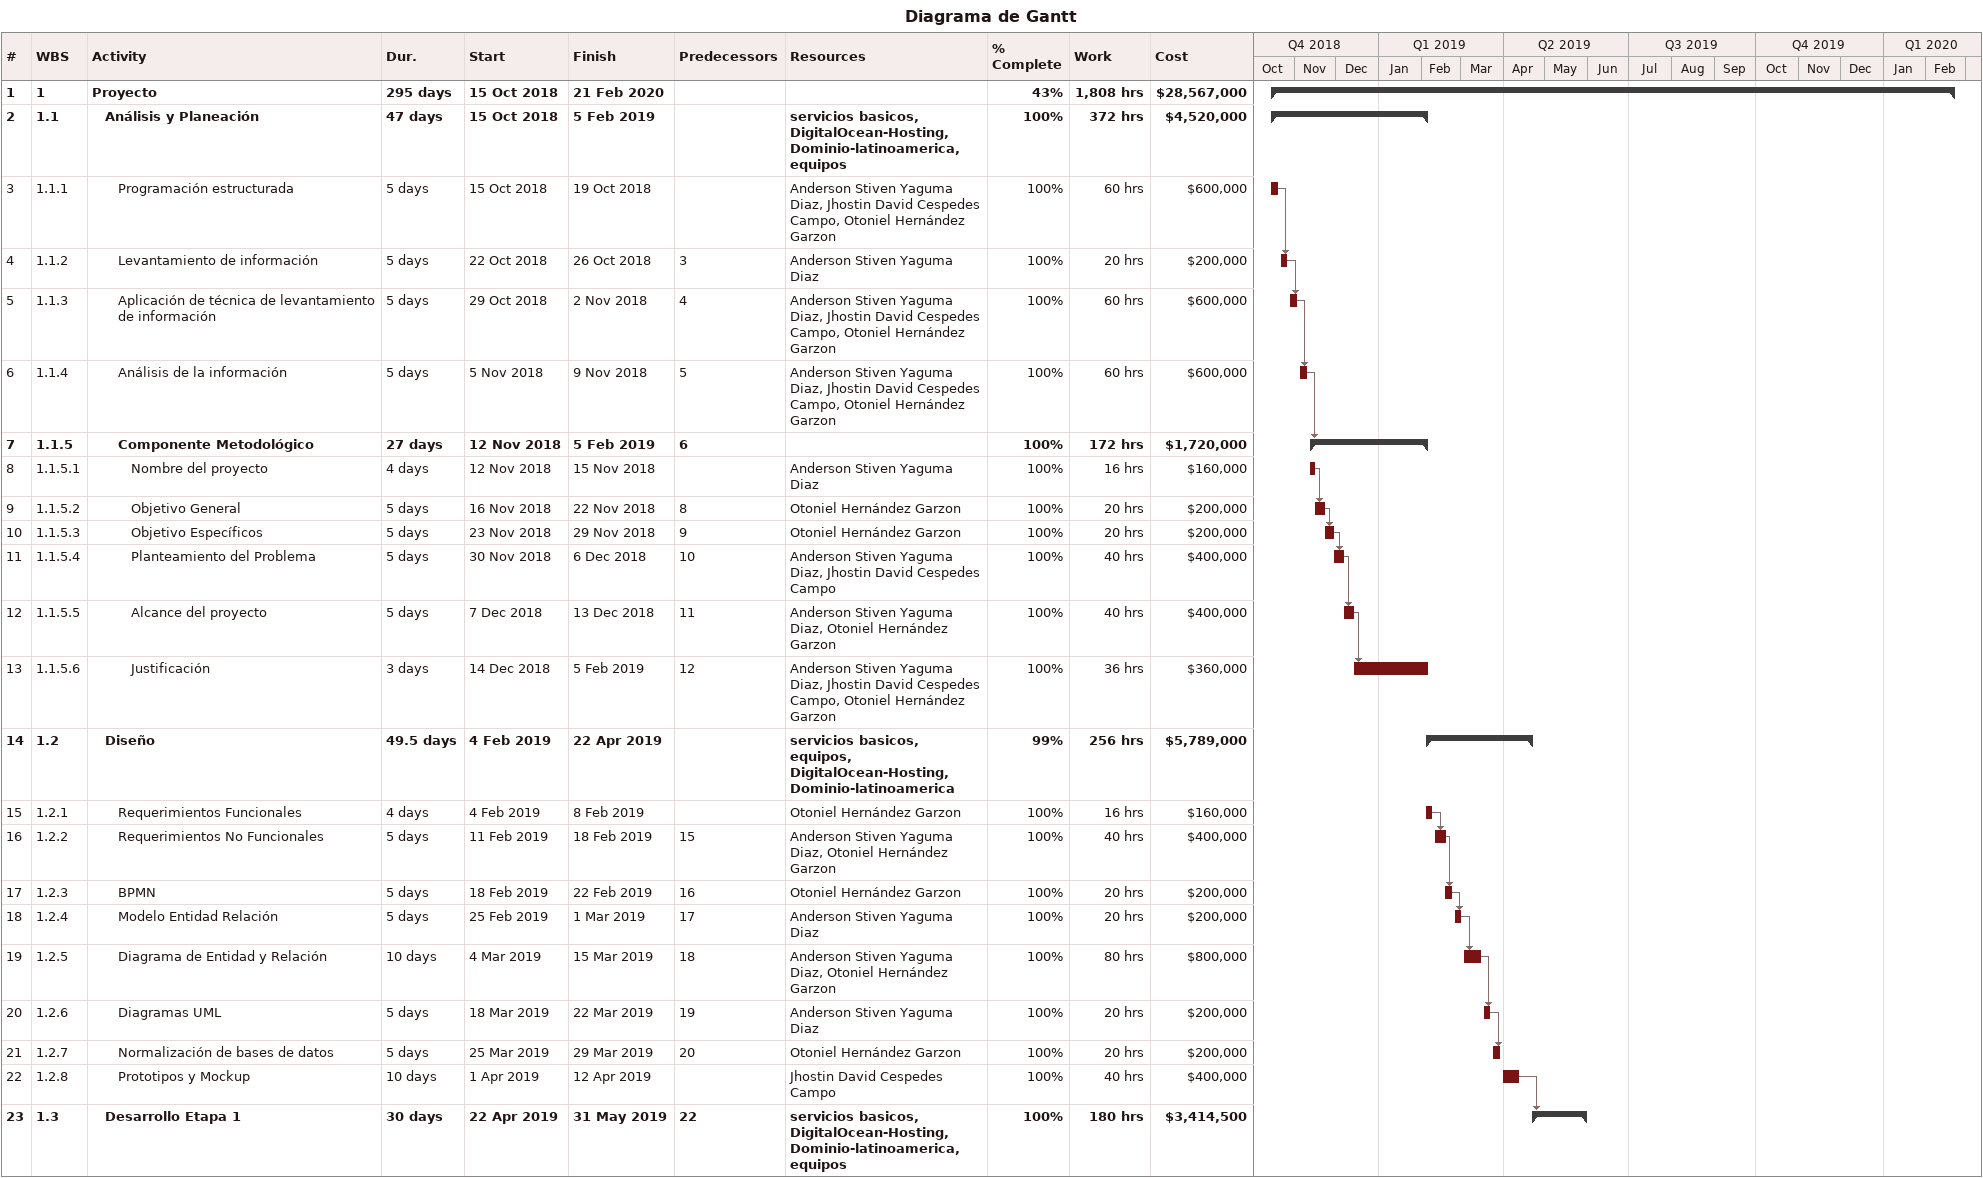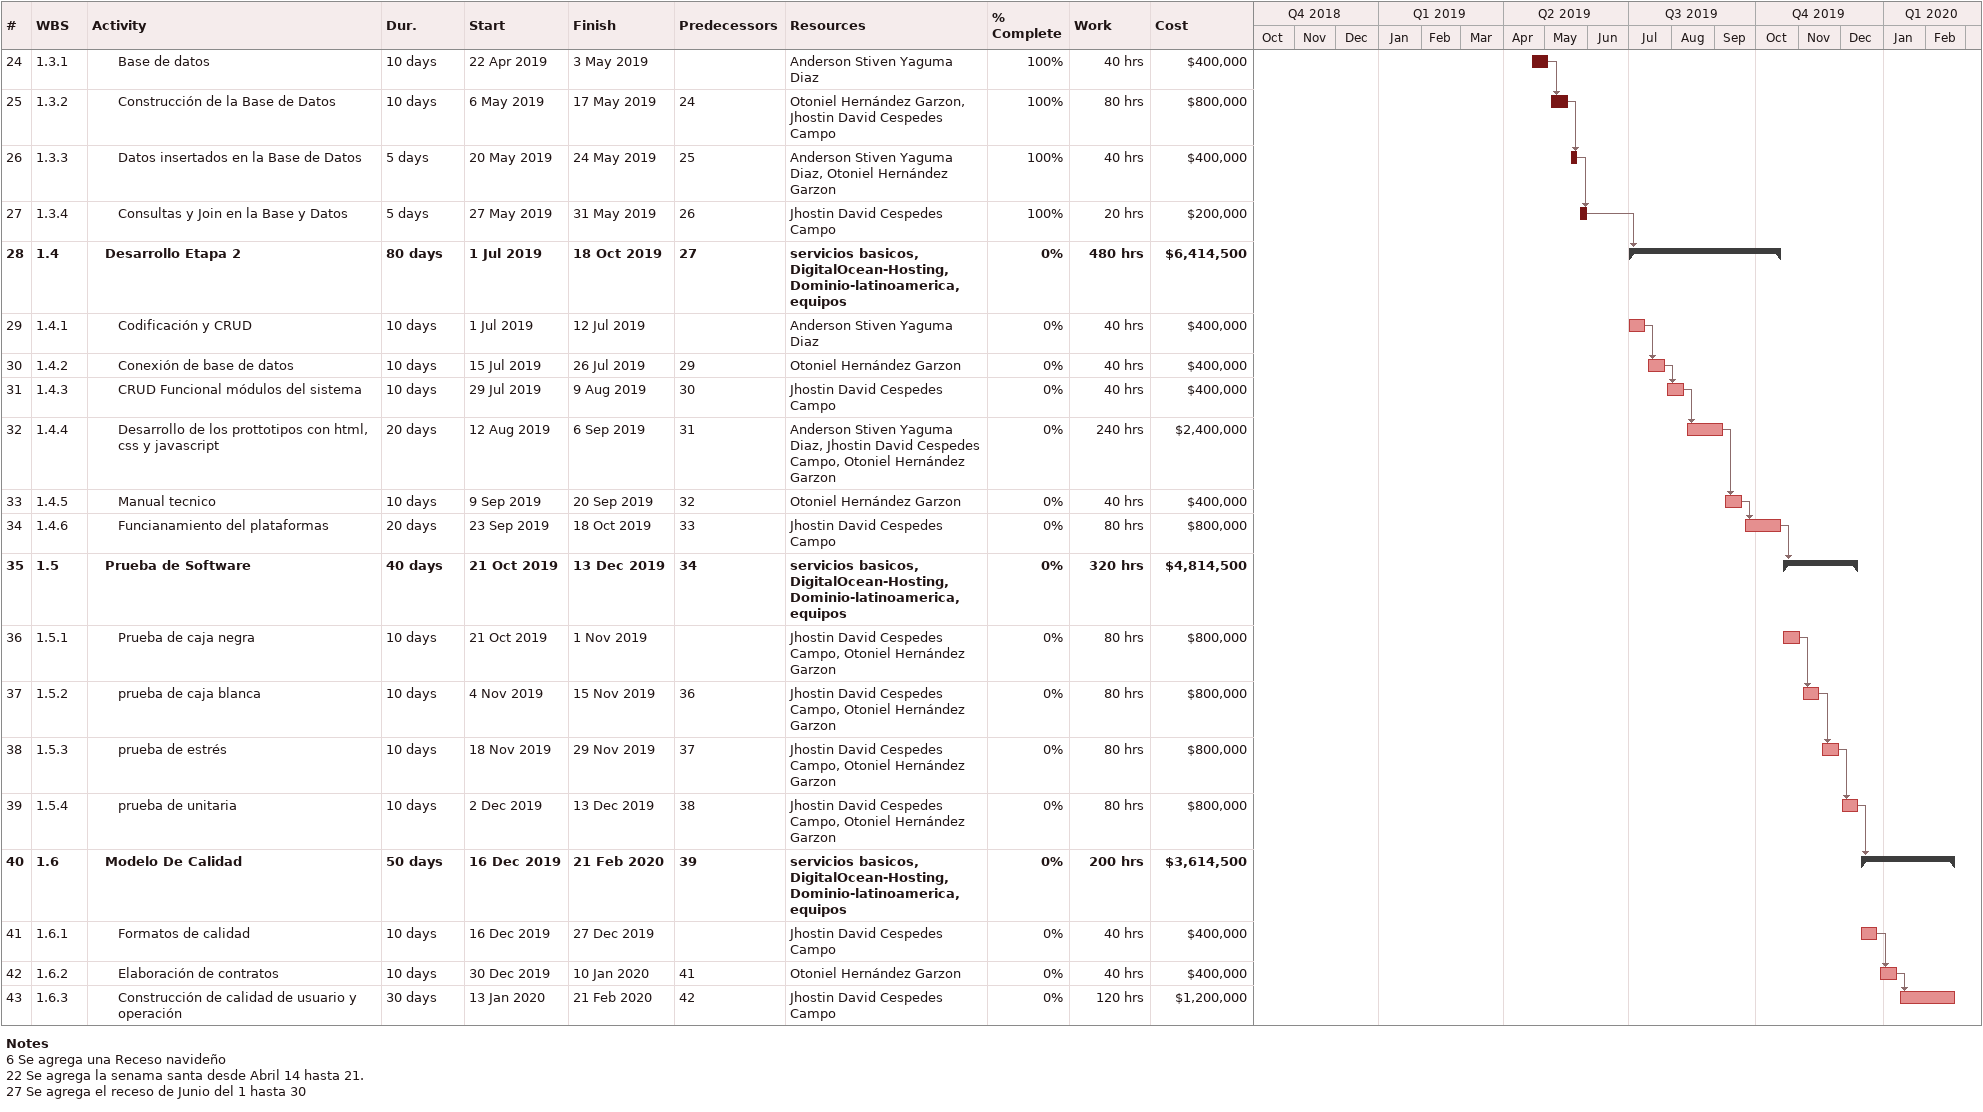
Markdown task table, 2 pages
Diagrama de Gantt

| ID | WBS | Task | Duration | Start | Finish | Predecessors | Resources | % complete | Work (h) | Cost ($) |
|---|---|---|---|---|---|---|---|---|---|---|
| 1 | 1 | **Proyecto** | 295d | 2018-10-15 | 2020-02-21 |  |  | 43 | 1808 | 28567000 |
| 2 | 1.1 | **Análisis y Planeación** | 47d | 2018-10-15 | 2019-02-05 |  | servicios basicos, DigitalOcean-Hosting, Dominio-latinoamerica, equipos | 100 | 372 | 4520000 |
| 3 | 1.1.1 | Programación estructurada | 5d | 2018-10-15 | 2018-10-19 |  | Anderson Stiven Yaguma Diaz, Jhostin David Cespedes Campo, Otoniel Hernández Garzon | 100 | 60 | 600000 |
| 4 | 1.1.2 | Levantamiento de información | 5d | 2018-10-22 | 2018-10-26 | 3 | Anderson Stiven Yaguma Diaz | 100 | 20 | 200000 |
| 5 | 1.1.3 | Aplicación de técnica de levantamiento de información | 5d | 2018-10-29 | 2018-11-02 | 4 | Anderson Stiven Yaguma Diaz, Jhostin David Cespedes Campo, Otoniel Hernández Garzon | 100 | 60 | 600000 |
| 6 | 1.1.4 | Análisis de la información | 5d | 2018-11-05 | 2018-11-09 | 5 | Anderson Stiven Yaguma Diaz, Jhostin David Cespedes Campo, Otoniel Hernández Garzon | 100 | 60 | 600000 |
| 7 | 1.1.5 | **Componente Metodológico** | 27d | 2018-11-12 | 2019-02-05 | 6 |  | 100 | 172 | 1720000 |
| 8 | 1.1.5.1 | Nombre del proyecto | 4d | 2018-11-12 | 2018-11-15 |  | Anderson Stiven Yaguma Diaz | 100 | 16 | 160000 |
| 9 | 1.1.5.2 | Objetivo General | 5d | 2018-11-16 | 2018-11-22 | 8 | Otoniel Hernández Garzon | 100 | 20 | 200000 |
| 10 | 1.1.5.3 | Objetivo Específicos | 5d | 2018-11-23 | 2018-11-29 | 9 | Otoniel Hernández Garzon | 100 | 20 | 200000 |
| 11 | 1.1.5.4 | Planteamiento del Problema | 5d | 2018-11-30 | 2018-12-06 | 10 | Anderson Stiven Yaguma Diaz, Jhostin David Cespedes Campo | 100 | 40 | 400000 |
| 12 | 1.1.5.5 | Alcance del proyecto | 5d | 2018-12-07 | 2018-12-13 | 11 | Anderson Stiven Yaguma Diaz, Otoniel Hernández Garzon | 100 | 40 | 400000 |
| 13 | 1.1.5.6 | Justificación | 3d | 2018-12-14 | 2019-02-05 | 12 | Anderson Stiven Yaguma Diaz, Jhostin David Cespedes Campo, Otoniel Hernández Garzon | 100 | 36 | 360000 |
| 14 | 1.2 | **Diseño** | 49.5d | 2019-02-04 | 2019-04-22 |  | servicios basicos, equipos, DigitalOcean-Hosting, Dominio-latinoamerica | 99 | 256 | 5789000 |
| 15 | 1.2.1 | Requerimientos Funcionales | 4d | 2019-02-04 | 2019-02-08 |  | Otoniel Hernández Garzon | 100 | 16 | 160000 |
| 16 | 1.2.2 | Requerimientos No Funcionales | 5d | 2019-02-11 | 2019-02-18 | 15 | Anderson Stiven Yaguma Diaz, Otoniel Hernández Garzon | 100 | 40 | 400000 |
| 17 | 1.2.3 | BPMN | 5d | 2019-02-18 | 2019-02-22 | 16 | Otoniel Hernández Garzon | 100 | 20 | 200000 |
| 18 | 1.2.4 | Modelo Entidad Relación | 5d | 2019-02-25 | 2019-03-01 | 17 | Anderson Stiven Yaguma Diaz | 100 | 20 | 200000 |
| 19 | 1.2.5 | Diagrama de Entidad y Relación | 10d | 2019-03-04 | 2019-03-15 | 18 | Anderson Stiven Yaguma Diaz, Otoniel Hernández Garzon | 100 | 80 | 800000 |
| 20 | 1.2.6 | Diagramas UML | 5d | 2019-03-18 | 2019-03-22 | 19 | Anderson Stiven Yaguma Diaz | 100 | 20 | 200000 |
| 21 | 1.2.7 | Normalización de bases de datos | 5d | 2019-03-25 | 2019-03-29 | 20 | Otoniel Hernández Garzon | 100 | 20 | 200000 |
| 22 | 1.2.8 | Prototipos y Mockup | 10d | 2019-04-01 | 2019-04-12 |  | Jhostin David Cespedes Campo | 100 | 40 | 400000 |
| 23 | 1.3 | **Desarrollo Etapa 1** | 30d | 2019-04-22 | 2019-05-31 | 22 | servicios basicos, DigitalOcean-Hosting, Dominio-latinoamerica, equipos | 100 | 180 | 3414500 |
| 24 | 1.3.1 | Base de datos | 10d | 2019-04-22 | 2019-05-03 |  | Anderson Stiven Yaguma Diaz | 100 | 40 | 400000 |
| 25 | 1.3.2 | Construcción de la Base de Datos | 10d | 2019-05-06 | 2019-05-17 | 24 | Otoniel Hernández Garzon, Jhostin David Cespedes Campo | 100 | 80 | 800000 |
| 26 | 1.3.3 | Datos insertados en la Base de Datos | 5d | 2019-05-20 | 2019-05-24 | 25 | Anderson Stiven Yaguma Diaz, Otoniel Hernández Garzon | 100 | 40 | 400000 |
| 27 | 1.3.4 | Consultas y Join en la Base y Datos | 5d | 2019-05-27 | 2019-05-31 | 26 | Jhostin David Cespedes Campo | 100 | 20 | 200000 |
| 28 | 1.4 | **Desarrollo Etapa 2** | 80d | 2019-07-01 | 2019-10-18 | 27 | servicios basicos, DigitalOcean-Hosting, Dominio-latinoamerica, equipos | 0 | 480 | 6414500 |
| 29 | 1.4.1 | Codificación y CRUD | 10d | 2019-07-01 | 2019-07-12 |  | Anderson Stiven Yaguma Diaz | 0 | 40 | 400000 |
| 30 | 1.4.2 | Conexión de base de datos | 10d | 2019-07-15 | 2019-07-26 | 29 | Otoniel Hernández Garzon | 0 | 40 | 400000 |
| 31 | 1.4.3 | CRUD Funcional módulos del sistema | 10d | 2019-07-29 | 2019-08-09 | 30 | Jhostin David Cespedes Campo | 0 | 40 | 400000 |
| 32 | 1.4.4 | Desarrollo de los prottotipos con html, css y javascript | 20d | 2019-08-12 | 2019-09-06 | 31 | Anderson Stiven Yaguma Diaz, Jhostin David Cespedes Campo, Otoniel Hernández Garzon | 0 | 240 | 2400000 |
| 33 | 1.4.5 | Manual tecnico | 10d | 2019-09-09 | 2019-09-20 | 32 | Otoniel Hernández Garzon | 0 | 40 | 400000 |
| 34 | 1.4.6 | Funcianamiento del plataformas | 20d | 2019-09-23 | 2019-10-18 | 33 | Jhostin David Cespedes Campo | 0 | 80 | 800000 |
| 35 | 1.5 | **Prueba de Software** | 40d | 2019-10-21 | 2019-12-13 | 34 | servicios basicos, DigitalOcean-Hosting, Dominio-latinoamerica, equipos | 0 | 320 | 4814500 |
| 36 | 1.5.1 | Prueba de caja negra | 10d | 2019-10-21 | 2019-11-01 |  | Jhostin David Cespedes Campo, Otoniel Hernández Garzon | 0 | 80 | 800000 |
| 37 | 1.5.2 | prueba de caja blanca | 10d | 2019-11-04 | 2019-11-15 | 36 | Jhostin David Cespedes Campo, Otoniel Hernández Garzon | 0 | 80 | 800000 |
| 38 | 1.5.3 | prueba de estrés | 10d | 2019-11-18 | 2019-11-29 | 37 | Jhostin David Cespedes Campo, Otoniel Hernández Garzon | 0 | 80 | 800000 |
| 39 | 1.5.4 | prueba de unitaria | 10d | 2019-12-02 | 2019-12-13 | 38 | Jhostin David Cespedes Campo, Otoniel Hernández Garzon | 0 | 80 | 800000 |
| 40 | 1.6 | **Modelo De Calidad** | 50d | 2019-12-16 | 2020-02-21 | 39 | servicios basicos, DigitalOcean-Hosting, Dominio-latinoamerica, equipos | 0 | 200 | 3614500 |
| 41 | 1.6.1 | Formatos de calidad | 10d | 2019-12-16 | 2019-12-27 |  | Jhostin David Cespedes Campo | 0 | 40 | 400000 |
| 42 | 1.6.2 | Elaboración de contratos | 10d | 2019-12-30 | 2020-01-10 | 41 | Otoniel Hernández Garzon | 0 | 40 | 400000 |
| 43 | 1.6.3 | Construcción de calidad de usuario y operación | 30d | 2020-01-13 | 2020-02-21 | 42 | Jhostin David Cespedes Campo | 0 | 120 | 1200000 |

Notes
- 6: Se agrega una Receso navideño
- 22: Se agrega la senama santa desde Abril 14 hasta 21.
- 27: Se agrega el receso de Junio del 1 hasta 30
